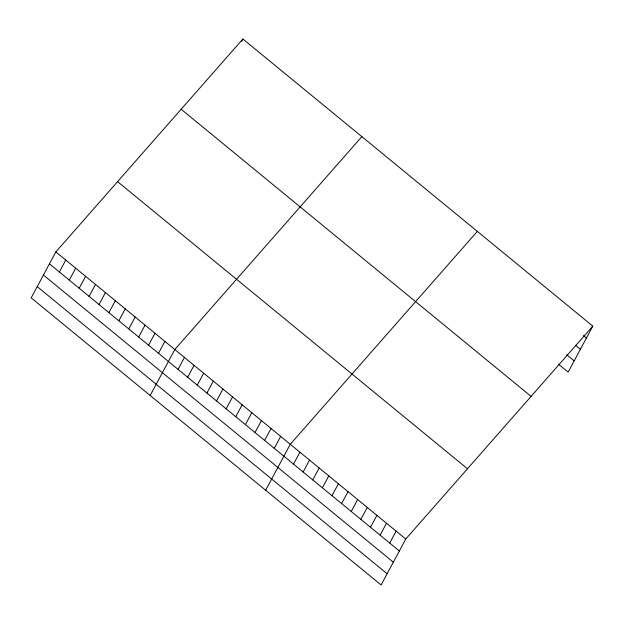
<?xml version="1.0" encoding="UTF-8"?>
<svg xmlns="http://www.w3.org/2000/svg" width="624" height="624" viewBox="0 0 624 624"><rect width="100%" height="100%" fill="white"/><g stroke="black" fill="none" stroke-linecap="round" stroke-linejoin="round"><path stroke-width="0.94" d="M55.84 251.909L31.2 297.866L381.116 584.992L405.756 539.035L592.8 326.134L242.884 39.008L55.84 251.909L405.756 539.035M59.366 271.97L65.754 260.044M69.28 280.106L75.668 268.18M79.193 288.241L85.582 276.315M89.107 296.377L95.495 284.45M99.021 304.512L105.417 292.586M241.519 41.558L242.884 39.008M108.935 312.647L115.331 300.721M118.849 320.783L125.245 308.857M128.762 328.918L135.158 316.992M138.676 337.046L145.072 325.127M148.59 345.181L154.986 333.263M158.504 353.317L164.9 341.398M150.173 395.491L174.814 349.534L361.858 136.633M178.043 369.353L184.439 357.427M187.668 377.247L194.056 365.321M197.285 385.141L203.681 373.222M206.911 393.042L213.307 381.116M216.536 400.936L222.924 389.009M226.153 408.829L232.549 396.911M235.778 416.731L242.174 404.804M245.404 424.624L251.792 412.698M255.021 432.518L261.417 420.599M264.646 440.419L271.042 428.493M274.271 448.313L280.66 436.387M265.645 490.238L290.285 444.288L477.329 231.379M293.514 464.108L299.91 452.182M303.139 472.001L309.527 460.075M312.757 479.895L319.153 467.969M322.382 487.789L328.778 475.87M332.007 495.69L338.395 483.764M341.624 503.584L348.02 491.657M351.25 511.477L357.646 499.559M360.875 519.379L367.263 507.452M370.492 527.272L376.888 515.346M380.117 535.166L386.513 523.247M389.743 543.067L396.131 531.141M592.8 326.134L568.16 372.091L558.535 364.198M583.448 335.626L586.404 338.06M575.944 345.649L580.382 349.292M566.779 354.791L574.181 360.859M181.163 109.262L531.079 396.396M117.569 181.646L467.477 468.78M49.452 263.835L399.36 550.961M43.43 275.059L393.338 562.193M37.222 286.634L387.137 573.76"/></g></svg>
